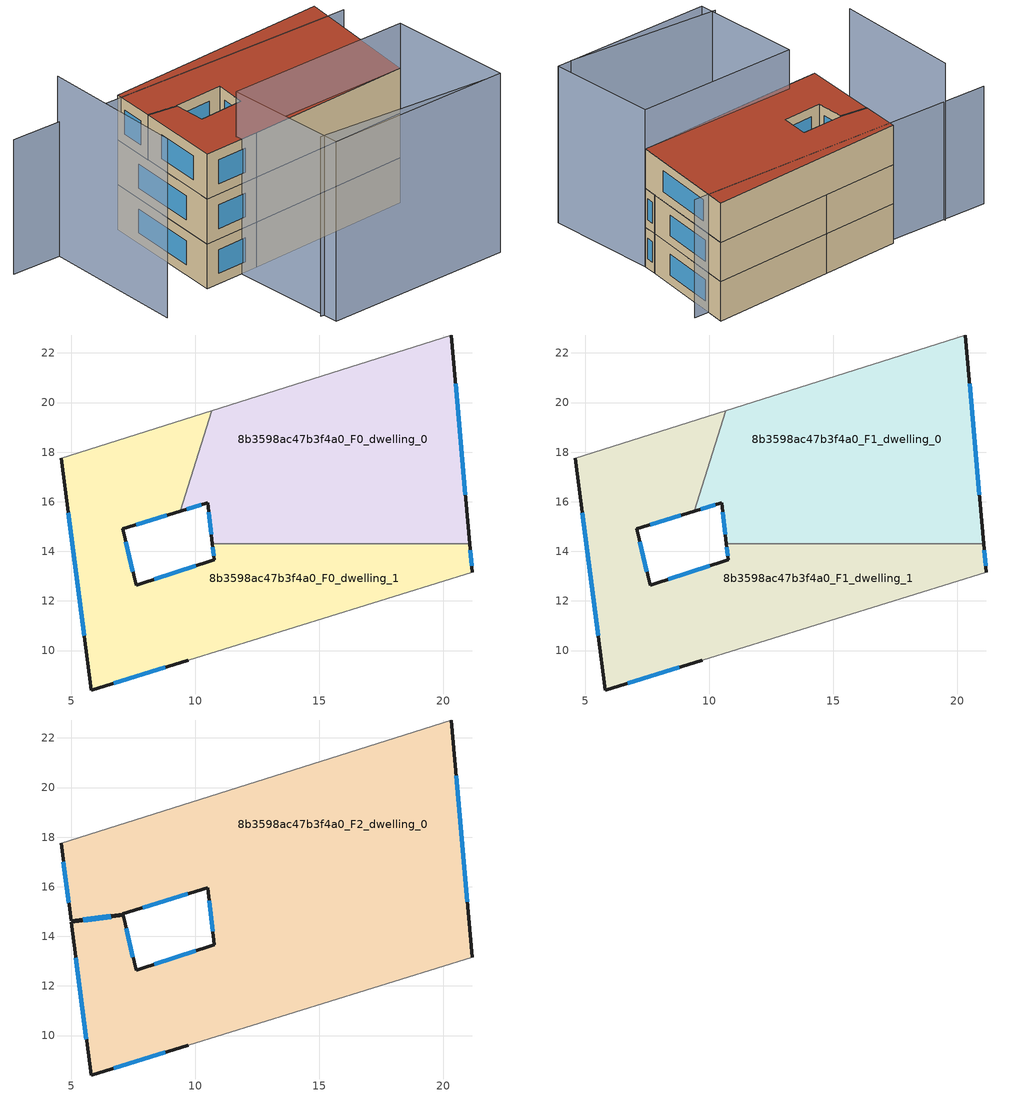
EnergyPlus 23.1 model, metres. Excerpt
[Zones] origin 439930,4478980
8b3598ac47b3f4a0_F0_dwelling_0
 floor ground (EU_floor_Construction): 20.32,22.72 21.07,14.31 10.69,14.31 10.51,15.96 9.39,15.62 10.67,19.67 z0
 wall outside (EU_wall_Construction): 9.39,15.62 10.51,15.96 10.69,14.31 / 21.07,14.31 20.32,22.72 z0:3
 wall adiabatic (EU_wall_Construction): 20.32,22.72 10.67,19.67 z0:3
 wall to 8b3598ac47b3f4a0_F0_dwelling_1 (EU_wall_Construction): 10.69,14.31 21.07,14.31 / 10.67,19.67 9.39,15.62 z0:3
 window (EU_Window_Construction): 10.55,15.58 10.65,14.7 / 9.65,15.7 10.25,15.88 / 20.9,16.28 20.5,20.75 z0.7:2.3
8b3598ac47b3f4a0_F0_dwelling_1
 floor ground (EU_floor_Construction): 21.07,14.31 21.18,13.16 9.72,9.6 5.8,8.41 4.59,17.74 10.67,19.67 9.39,15.62 7.07,14.92 7.61,12.63 10.76,13.66 10.69,14.31 z0
 wall outside (EU_wall_Construction): 10.69,14.31 10.76,13.66 7.61,12.63 7.07,14.92 9.39,15.62 / 21.18,13.16 21.07,14.31 / 4.59,17.74 5.8,8.41 9.72,9.6 z0:3
 wall adiabatic (EU_wall_Construction): 10.67,19.67 4.59,17.74 / 9.72,9.6 21.18,13.16 z0:3
 window (EU_Window_Construction): 7.62,15.08 8.85,15.46 / 7.49,13.17 7.2,14.38 / 10.02,13.42 8.35,12.88 / 10.71,14.16 10.74,13.81 / 21.15,13.43 21.1,14.04 / 6.72,8.69 8.8,9.32 / 4.88,15.56 5.52,10.59 z0.7:2.3
8b3598ac47b3f4a0_F1_dwelling_0
 floor to 8b3598ac47b3f4a0_F0_dwelling_0 (EU_floor_Construction): 20.32,22.72 21.07,14.31 10.69,14.31 10.51,15.96 9.39,15.62 10.67,19.67 z3
 wall outside (EU_wall_Construction): 9.39,15.62 10.51,15.96 10.69,14.31 / 21.07,14.31 20.32,22.72 z3:6
 wall adiabatic (EU_wall_Construction): 20.32,22.72 10.67,19.67 z3:6
 wall to 8b3598ac47b3f4a0_F1_dwelling_1 (EU_wall_Construction): 10.69,14.31 21.07,14.31 / 10.67,19.67 9.39,15.62 z3:6
 window (EU_Window_Construction): 10.55,15.58 10.65,14.7 / 9.65,15.7 10.25,15.88 / 20.9,16.28 20.5,20.75 z3.7:5.3
8b3598ac47b3f4a0_F1_dwelling_1
 floor to 8b3598ac47b3f4a0_F0_dwelling_1 (EU_floor_Construction): 21.07,14.31 21.18,13.16 9.72,9.6 5.8,8.41 4.59,17.74 10.67,19.67 9.39,15.62 7.07,14.92 7.61,12.63 10.76,13.66 10.69,14.31 z3
 wall outside (EU_wall_Construction): 10.69,14.31 10.76,13.66 7.61,12.63 7.07,14.92 9.39,15.62 / 21.18,13.16 21.07,14.31 / 4.59,17.74 5.8,8.41 9.72,9.6 z3:6
 wall adiabatic (EU_wall_Construction): 10.67,19.67 4.59,17.74 / 9.72,9.6 21.18,13.16 z3:6
 window (EU_Window_Construction): 7.62,15.08 8.85,15.46 / 7.49,13.17 7.2,14.38 / 10.02,13.42 8.35,12.88 / 10.71,14.16 10.74,13.81 / 21.15,13.43 21.1,14.04 / 6.72,8.69 8.8,9.32 / 4.88,15.56 5.52,10.59 z3.7:5.3
 roof outside (EU_roof_Construction): 7.61,12.63 7.08,14.89 5,14.62 5,14.57 7.09,14.84 z6
8b3598ac47b3f4a0_F2_dwelling_0
 floor to 8b3598ac47b3f4a0_F1_dwelling_0 (EU_floor_Construction): 20.32,22.72 21.07,14.31 10.69,14.31 10.51,15.96 9.39,15.62 10.67,19.67 z6
 floor to 8b3598ac47b3f4a0_F1_dwelling_1 (EU_floor_Construction): 10.67,19.67 9.39,15.62 7.07,14.92 7.08,14.89 5,14.62 4.59,17.74 z6; 21.07,14.31 21.18,13.16 9.72,9.6 5.8,8.41 5,14.57 7.09,14.84 7.61,12.63 10.76,13.66 10.69,14.31 z6
 wall outside (EU_wall_Construction): 7.07,14.92 10.51,15.96 10.76,13.66 7.61,12.63 7.09,14.84 5,14.57 5.8,8.41 9.72,9.6 / 7.07,14.92 7.08,14.89 5,14.62 / 4.59,17.74 5,14.62 / 21.18,13.16 20.32,22.72 z6:9
 wall adiabatic (EU_wall_Construction): 20.32,22.72 4.59,17.74 / 9.72,9.6 21.18,13.16 z6:9
 window (EU_Window_Construction): 6.6,14.78 5.49,14.64 / 7.49,13.15 7.21,14.33 / 10.02,13.42 8.35,12.88 / 10.57,15.43 10.7,14.2 / 7.88,15.16 9.7,15.72 / 6.59,14.83 5.48,14.68 / 4.69,17.01 4.9,15.35 / 20.98,15.4 20.52,20.48 / 6.72,8.69 8.8,9.32 / 5.19,13.13 5.61,9.85 z6.7:8.3
 roof outside (EU_roof_Construction): 21.18,13.16 20.32,22.72 4.59,17.74 5,14.62 7.08,14.89 7.07,14.92 10.51,15.96 10.76,13.66 7.61,12.63 7.09,14.84 5,14.57 5.8,8.41 9.72,9.6 z9
shading: 10.18,2.17 22.38,4.36 / -0.11,16.38 1.95,6.14 / 23.49,4.66 10.72,1.18 / 10.72,1.18 8.4,9.67 / 8.4,9.67 21.18,13.16 / 21.18,13.16 23.49,4.66 z0:12; 21.67,21.45 -3.57,15.38 z0:9
[Building]
EU S2 Campaign: North Axis=0; Terrain=City; Solar Distribution=FullExterior
[Site:Location]
Madrid: Latitude=40.5; Longitude=-3.5; Time Zone=1; Elevation=609
[SizingPeriod:WeatherFileDays]
AnnualSizingPeriod: Begin Month=1; Begin Day of Month=1; End Month=12; End Day of Month=31; Day of Week for Start Day=Monday; Use Weather File Daylight Saving Period=No; Use Weather File Rain and Snow Indicators=No
[MATERIAL]
EU_InternalMass_Material: Roughness=MediumRough; Thickness=0.1; Conductivity=1; Density=1800; Specific Heat=900; Thermal Absorptance=0.9; Solar Absorptance=0.7; Visible Absorptance=0.7
[MATERIAL:NOMASS] Roughness=MediumRough; Thermal Absorptance=0.9; Solar Absorptance=0.7; Visible Absorptance=0.7
Name | Thermal Resistance
EU_wall_NoMass | 0.419739
EU_roof_NoMass | 0.352165
EU_floor_NoMass | 0.608284
[WINDOWMATERIAL:SIMPLEGLAZINGSYSTEM]
EU_Window_SimpleGlazing: UFactor=4.8352; Solar Heat Gain Coefficient=0.85; Visible Transmittance=0.85
[CONSTRUCTION]
EU_wall_Construction: EU_wall_NoMass
EU_roof_Construction: EU_roof_NoMass
EU_floor_Construction: EU_floor_NoMass
EU_InternalMass_Construction: EU_InternalMass_Material
EU_Window_Construction: EU_Window_SimpleGlazing
[ZONE] Type=1; Multiplier=1; Ceiling Height=autocalculate; Floor Area=autocalculate; Part of Total Floor Area=Yes
Name | Volume
8b3598ac47b3f4a0_F0_dwelling_0; 8b3598ac47b3f4a0_F1_dwelling_0 | 216.282
8b3598ac47b3f4a0_F2_dwelling_0 | 432.253
8b3598ac47b3f4a0_F0_dwelling_1 | 216.292
8b3598ac47b3f4a0_F1_dwelling_1 | 216.293
[INTERNALMASS] Construction=EU_InternalMass_Construction
Name | Zone or ZoneList | Surface Area
8b3598ac47b3f4a0_F0_dwelling_0_EU_InternalMass | 8b3598ac47b3f4a0_F0_dwelling_0 | 72.0942
8b3598ac47b3f4a0_F0_dwelling_1_EU_InternalMass | 8b3598ac47b3f4a0_F0_dwelling_1 | 72.0973
8b3598ac47b3f4a0_F1_dwelling_0_EU_InternalMass | 8b3598ac47b3f4a0_F1_dwelling_0 | 72.0942
8b3598ac47b3f4a0_F1_dwelling_1_EU_InternalMass | 8b3598ac47b3f4a0_F1_dwelling_1 | 72.0973
8b3598ac47b3f4a0_F2_dwelling_0_EU_InternalMass | 8b3598ac47b3f4a0_F2_dwelling_0 | 144.086
[OTHEREQUIPMENT] Fuel Type=Electricity; Design Level Calculation Method=Watts/Area; Power per Zone Floor Area=1; Fraction Latent=0; Fraction Radiant=0; Fraction Lost=0; Carbon Dioxide Generation Rate=0; EndUse Subcategory=EU_Step8_InternalGains
Name | Zone or ZoneList or Space or SpaceList | Schedule
EU_Step8_InternalGain_8b3598ac47b3f4a0_F0_dwelling_0_f000 | 8b3598ac47b3f4a0_F0_dwelling_0 | EU_Step8_GainSchedule_8b3598ac47b3f4a0_F0_dwelling_0_f000
EU_Step8_InternalGain_8b3598ac47b3f4a0_F0_dwelling_1_f000 | 8b3598ac47b3f4a0_F0_dwelling_1 | EU_Step8_GainSchedule_8b3598ac47b3f4a0_F0_dwelling_1_f000
EU_Step8_InternalGain_8b3598ac47b3f4a0_F1_dwelling_0_f000 | 8b3598ac47b3f4a0_F1_dwelling_0 | EU_Step8_GainSchedule_8b3598ac47b3f4a0_F1_dwelling_0_f000
EU_Step8_InternalGain_8b3598ac47b3f4a0_F1_dwelling_1_f000 | 8b3598ac47b3f4a0_F1_dwelling_1 | EU_Step8_GainSchedule_8b3598ac47b3f4a0_F1_dwelling_1_f000
EU_Step8_InternalGain_8b3598ac47b3f4a0_F2_dwelling_0_f000 | 8b3598ac47b3f4a0_F2_dwelling_0 | EU_Step8_GainSchedule_8b3598ac47b3f4a0_F2_dwelling_0_f000
[ZONEVENTILATION:DESIGNFLOWRATE] Schedule=EU_AlwaysOn; Design Flow Rate Calculation Method=AirChanges/Hour; Air Changes per Hour=0.703302; Ventilation Type=Natural; Fan Pressure Rise=0; Fan Total Efficiency=1; Constant Term Coefficient=1; Temperature Term Coefficient=0; Velocity Term Coefficient=0; Velocity Squared Term Coefficient=0; Minimum Indoor Temperature=-100; Maximum Indoor Temperature=100; Delta Temperature=-100; Minimum Outdoor Temperature=-100; Maximum Outdoor Temperature=100; Maximum Wind Speed=40
Name | Zone or ZoneList or Space or SpaceList
EU_ConstantAir_8b3598ac47b3f4a0_F0_dwelling_0 | 8b3598ac47b3f4a0_F0_dwelling_0
EU_ConstantAir_8b3598ac47b3f4a0_F0_dwelling_1 | 8b3598ac47b3f4a0_F0_dwelling_1
EU_ConstantAir_8b3598ac47b3f4a0_F1_dwelling_0 | 8b3598ac47b3f4a0_F1_dwelling_0
EU_ConstantAir_8b3598ac47b3f4a0_F1_dwelling_1 | 8b3598ac47b3f4a0_F1_dwelling_1
EU_ConstantAir_8b3598ac47b3f4a0_F2_dwelling_0 | 8b3598ac47b3f4a0_F2_dwelling_0
[HVACTEMPLATE:THERMOSTAT] Constant Heating Setpoint=20; Constant Cooling Setpoint=50
EU_HeatOnly_8b3598ac47b3f4a0_F0_dwelling_0; EU_HeatOnly_8b3598ac47b3f4a0_F0_dwelling_1; EU_HeatOnly_8b3598ac47b3f4a0_F1_dwelling_0; EU_HeatOnly_8b3598ac47b3f4a0_F1_dwelling_1; EU_HeatOnly_8b3598ac47b3f4a0_F2_dwelling_0
[HVACTEMPLATE:ZONE:IDEALLOADSAIRSYSTEM] System Availability Schedule=EU_AlwaysOn; Maximum Heating Supply Air Temperature=50; Minimum Cooling Supply Air Temperature=13; Maximum Heating Supply Air Humidity Ratio=0.0156; Minimum Cooling Supply Air Humidity Ratio=0.0077; Heating Limit=NoLimit; Cooling Limit=NoLimit; Heating Availability Schedule=EU_AlwaysOn; Cooling Availability Schedule=EU_CoolingOff; Dehumidification Control Type=ConstantSensibleHeatRatio; Cooling Sensible Heat Ratio=0.7; Dehumidification Setpoint=60; Humidification Control Type=None; Humidification Setpoint=30; Outdoor Air Method=None; Outdoor Air Flow Rate per Person=0.00944; Outdoor Air Flow Rate per Zone Floor Area=0; Outdoor Air Flow Rate per Zone=0; Demand Controlled Ventilation Type=None; Outdoor Air Economizer Type=NoEconomizer; Heat Recovery Type=None; Sensible Heat Recovery Effectiveness=0.7; Latent Heat Recovery Effectiveness=0.65
Name | Template Thermostat
8b3598ac47b3f4a0_F0_dwelling_0 | EU_HeatOnly_8b3598ac47b3f4a0_F0_dwelling_0
8b3598ac47b3f4a0_F0_dwelling_1 | EU_HeatOnly_8b3598ac47b3f4a0_F0_dwelling_1
8b3598ac47b3f4a0_F1_dwelling_0 | EU_HeatOnly_8b3598ac47b3f4a0_F1_dwelling_0
8b3598ac47b3f4a0_F1_dwelling_1 | EU_HeatOnly_8b3598ac47b3f4a0_F1_dwelling_1
8b3598ac47b3f4a0_F2_dwelling_0 | EU_HeatOnly_8b3598ac47b3f4a0_F2_dwelling_0
[SIZING:ZONE] Zone Cooling Design Supply Air Temperature Input Method=SupplyAirTemperature; Zone Cooling Design Supply Air Temperature=13; Zone Heating Design Supply Air Temperature Input Method=SupplyAirTemperature; Zone Heating Design Supply Air Temperature=50; Zone Cooling Design Supply Air Humidity Ratio=0.008; Zone Heating Design Supply Air Humidity Ratio=0.008; Cooling Design Air Flow Method=DesignDay; Cooling Design Air Flow Rate=0; Cooling Minimum Air Flow per Zone Floor Area=0.000762; Cooling Minimum Air Flow=0; Cooling Minimum Air Flow Fraction=0.2; Heating Design Air Flow Method=DesignDay; Heating Design Air Flow Rate=0; Heating Maximum Air Flow per Zone Floor Area=0.002032; Heating Maximum Air Flow=0.141576; Heating Maximum Air Flow Fraction=0.3; Account for Dedicated Outdoor Air System=No; Dedicated Outdoor Air System Control Strategy=NeutralSupplyAir; Dedicated Outdoor Air Low Setpoint Temperature for Design=autosize; Dedicated Outdoor Air High Setpoint Temperature for Design=autosize; Zone Load Sizing Method=Sensible Load Only No Latent Load; Zone Latent Cooling Design Supply Air Humidity Ratio Input Method=HumidityRatioDifference; Zone Cooling Design Supply Air Humidity Ratio Difference=0.005; Zone Latent Heating Design Supply Air Humidity Ratio Input Method=HumidityRatioDifference; Zone Humidification Design Supply Air Humidity Ratio Difference=0.005
8b3598ac47b3f4a0_F0_dwelling_0; 8b3598ac47b3f4a0_F0_dwelling_1; 8b3598ac47b3f4a0_F1_dwelling_0; 8b3598ac47b3f4a0_F1_dwelling_1; 8b3598ac47b3f4a0_F2_dwelling_0
[SCHEDULE:CONSTANT]
Name | Hourly Value
EU_AlwaysOn | 1
EU_CoolingOff | 0
[SCHEDULE:FILE] Column Number=1; Rows to Skip at Top=0; Number of Hours of Data=8760; Column Separator=Comma; Interpolate to Timestep=No; Minutes per Item=60; Adjust Schedule for Daylight Savings=Yes
Name | File
EU_Step8_GainSchedule_8b3598ac47b3f4a0_F0_dwelling_0_f000 | ../../schedules/8b3598ac47b3f4a0/8b3598ac47b3f4a0_F0_dwelling_0_f000_gain.csv
EU_Step8_GainSchedule_8b3598ac47b3f4a0_F0_dwelling_1_f000 | ../../schedules/8b3598ac47b3f4a0/8b3598ac47b3f4a0_F0_dwelling_1_f000_gain.csv
EU_Step8_GainSchedule_8b3598ac47b3f4a0_F1_dwelling_0_f000 | ../../schedules/8b3598ac47b3f4a0/8b3598ac47b3f4a0_F1_dwelling_0_f000_gain.csv
EU_Step8_GainSchedule_8b3598ac47b3f4a0_F1_dwelling_1_f000 | ../../schedules/8b3598ac47b3f4a0/8b3598ac47b3f4a0_F1_dwelling_1_f000_gain.csv
EU_Step8_GainSchedule_8b3598ac47b3f4a0_F2_dwelling_0_f000 | ../../schedules/8b3598ac47b3f4a0/8b3598ac47b3f4a0_F2_dwelling_0_f000_gain.csv
